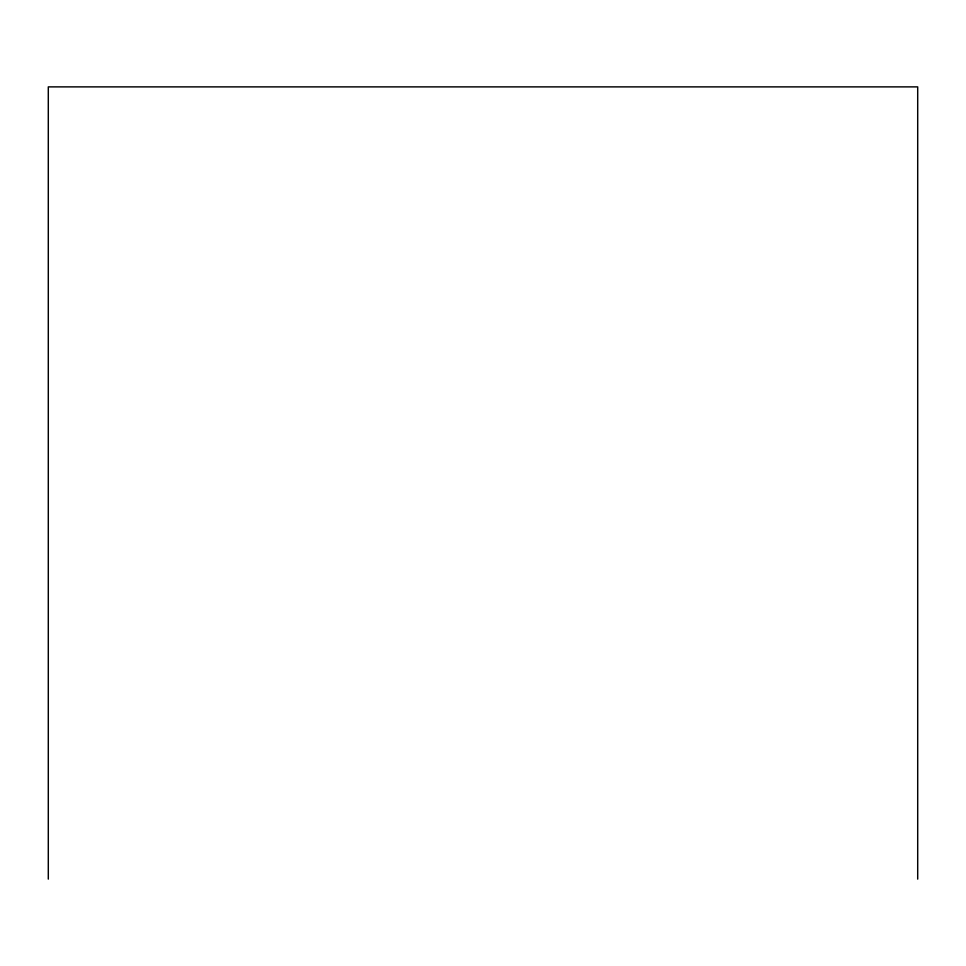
<?xml version="1.0" encoding="UTF-8"?>
<svg xmlns="http://www.w3.org/2000/svg" width="966" height="966" viewBox="0 0 966 966"><rect width="100%" height="100%" fill="white"/><g stroke="black" fill="none" stroke-linecap="round" stroke-linejoin="round"><path stroke-width="1.45" d="M917.7 879.12L917.7 86.88L48.3 86.88L48.3 879.12"/></g></svg>
